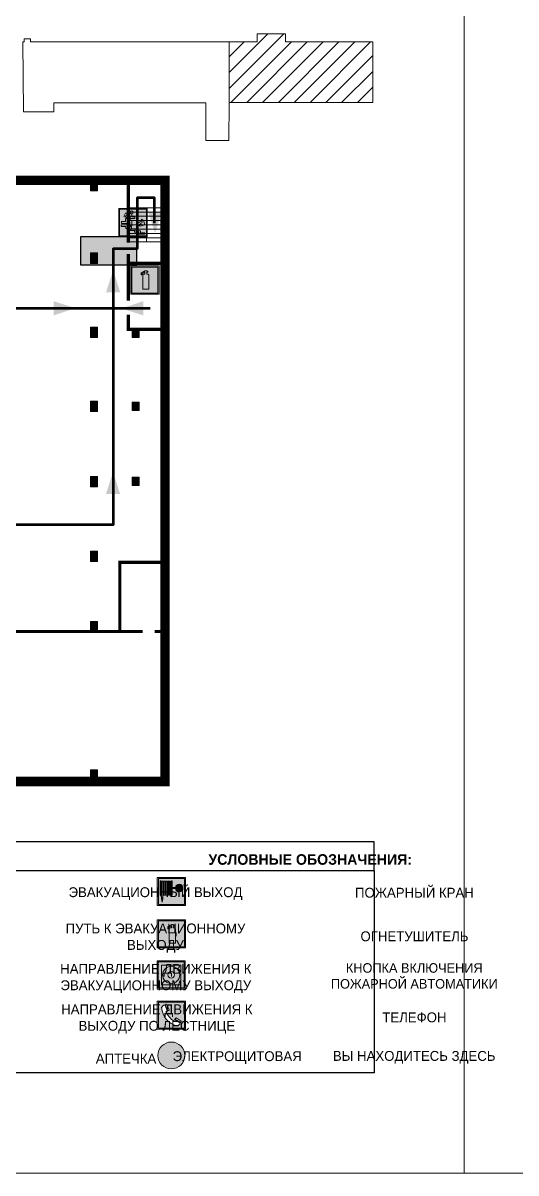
# Model space of a CAD drawing. Header units: millimetres. Extents: x 13810 to 67229, y 12374 to 21950.
# Drawn here: x 38637.1 to 38777, y 14549.1 to 14875.1 of the extents above; entities that cross this region are included whole.
import ezdxf

# ---------------------------------------------------------------- set-up
doc = ezdxf.new("R2010")
doc.units = ezdxf.units.MM
doc.layers.add('План_Штампы', color=7, linetype='Continuous')
doc.styles.add('обычный', font='arial.ttf')

# ---------------------------------------------------------------- blocks, each defined once
blk = doc.blocks.new('A$C37112FD5')
at = {"true_color": 0xf5f5ff}
h = blk.add_hatch(color=7, dxfattribs=at)
h.dxf.hatch_style = 1
h.paths.add_polyline_path([(12.8, -7.4), (0, -7.4), (0, -20.2), (12.8, -20.2)])
h.paths.add_polyline_path([(12.29, -7.91), (12.29, -19.69), (0.51, -19.69), (0.51, -7.91)], flags=16)
h.paths.add_polyline_path([(4.98, -9.04, -0.42597), (5.17, -9.22), (5.17, -12.25), (5.17, -15.29, -0.432244), (4.98, -15.47), (4.83, -15.47, -0.42597), (4.64, -15.29), (4.64, -12.25), (4.64, -9.22, -0.432244), (4.83, -9.04)], flags=0)
h.paths.add_polyline_path([(4.28, -9.22), (4.28, -12.25), (4.28, -15.29, -0.432244), (4.09, -15.47), (3.94, -15.47, -0.42597), (3.75, -15.29), (3.75, -12.25), (3.75, -9.22, -0.432244), (3.94, -9.04), (4.09, -9.04, -0.42597)], flags=0)
h.paths.add_polyline_path([(5.72, -9.04), (5.87, -9.04, -0.42597), (6.06, -9.22), (6.06, -12.25), (6.06, -15.29, -0.432244), (5.87, -15.47), (5.72, -15.47, -0.42597), (5.53, -15.29), (5.53, -12.25), (5.53, -9.22, -0.432244)], flags=0)
h.paths.add_polyline_path([(6.42, -8.9), (6.5, -8.9, -0.42597), (6.69, -9.08), (6.69, -12.03), (8.21, -12.03, -15.824349), (8.21, -12.47), (6.69, -12.47), (6.69, -15.42, -0.432244), (6.5, -15.6), (6.42, -15.6)], flags=0)
h.paths.add_polyline_path([(3.39, -9.22), (3.39, -12.25), (3.39, -15.29, -0.432244), (3.2, -15.47), (3.05, -15.47, -0.42597), (2.85, -15.29), (2.85, -12.25), (2.85, -9.22, -0.432244), (3.05, -9.04), (3.2, -9.04, -0.42597)], flags=0)
h.paths.add_polyline_path([(2.5, -9.22), (2.5, -16.71), (1.96, -16.71), (1.96, -9.22, -0.432244), (2.15, -9.04), (2.31, -9.04, -0.42597)], flags=0)
h.paths.add_polyline_path([(1.61, -8.9), (1.61, -15.6), (1.57, -15.6, -0.42597), (1.37, -15.42), (1.37, -12.03), (1.37, -9.09, -0.432244), (1.57, -8.9)], flags=0)
h.paths.add_polyline_path([(9.76, -10.81), (9.76, -12.03), (8.49, -12.03, -0.336371)], flags=0)
h.paths.add_polyline_path([(8.49, -12.47), (9.76, -12.47), (9.76, -13.7, -0.336371)], flags=0)
h.paths.add_polyline_path([(10.11, -10.81, -0.336371), (11.38, -12.03), (10.11, -12.03)], flags=0)
h.paths.add_polyline_path([(10.11, -12.47), (11.38, -12.47, -0.336371), (10.11, -13.7)], flags=0)
h.paths.add_polyline_path([(2.5, -16.84), (2.5, -17.05), (1.97, -17.05), (1.97, -16.84)], flags=0)
h.paths.add_polyline_path([(2.5, -17.24, -0.033778), (2.24, -18.6, -0.033778), (1.97, -17.24)], flags=0)
h = blk.add_hatch(color=242)
h.dxf.hatch_style = 1
h.paths.add_polyline_path([(12.29, -7.91), (0.51, -7.91), (0.51, -19.69), (12.29, -19.69)])
h.paths.add_polyline_path([(6.42, -15.6), (6.42, -8.9), (6.5, -8.9, -0.42597), (6.69, -9.08), (6.69, -12.03), (8.21, -12.03, -15.824349), (8.21, -12.47), (6.69, -12.47), (6.69, -15.42, -0.432244), (6.5, -15.6)], flags=16)
h.paths.add_polyline_path([(5.87, -15.47), (5.72, -15.47, -0.42597), (5.53, -15.29), (5.53, -12.25), (5.53, -9.22, -0.432244), (5.72, -9.04), (5.87, -9.04, -0.42597), (6.06, -9.22), (6.06, -12.25), (6.06, -15.29, -0.432244)], flags=16)
h.paths.add_polyline_path([(4.98, -15.47), (4.83, -15.47, -0.42597), (4.64, -15.29), (4.64, -12.25), (4.64, -9.22, -0.432244), (4.83, -9.04), (4.98, -9.04, -0.42597), (5.17, -9.22), (5.17, -12.25), (5.17, -15.29, -0.432244)], flags=16)
h.paths.add_polyline_path([(4.09, -15.47), (3.94, -15.47, -0.42597), (3.75, -15.29), (3.75, -12.25), (3.75, -9.22, -0.432244), (3.94, -9.04), (4.09, -9.04, -0.42597), (4.28, -9.22), (4.28, -12.25), (4.28, -15.29, -0.432244)], flags=16)
h.paths.add_polyline_path([(3.2, -15.47), (3.05, -15.47, -0.42597), (2.85, -15.29), (2.85, -12.25), (2.85, -9.22, -0.432244), (3.05, -9.04), (3.2, -9.04, -0.42597), (3.39, -9.22), (3.39, -12.25), (3.39, -15.29, -0.432244)], flags=16)
h.paths.add_polyline_path([(2.5, -17.05), (1.97, -17.05), (1.97, -16.84), (2.5, -16.84)], flags=16)
h.paths.add_polyline_path([(2.5, -17.24, -0.033778), (2.24, -18.6, -0.033778), (1.97, -17.24)], flags=16)
h.paths.add_polyline_path([(2.5, -16.71), (1.96, -16.71), (1.96, -9.22, -0.432244), (2.15, -9.04), (2.31, -9.04, -0.42597), (2.5, -9.22)], flags=16)
h.paths.add_polyline_path([(1.61, -15.6), (1.57, -15.6, -0.42597), (1.37, -15.42), (1.37, -12.03), (1.37, -9.09, -0.432244), (1.57, -8.9), (1.61, -8.9)], flags=16)
h.paths.add_polyline_path([(8.49, -12.47), (9.76, -12.47), (9.76, -13.7, -0.336371)], flags=0)
h.paths.add_polyline_path([(10.11, -13.7), (10.11, -12.47), (11.38, -12.47, -0.336371)], flags=0)
h.paths.add_polyline_path([(8.49, -12.03, -0.336371), (9.76, -10.81), (9.76, -12.03)], flags=0)
h.paths.add_polyline_path([(10.11, -12.03), (10.11, -10.81, -0.336371), (11.38, -12.03)], flags=0)
h = blk.add_hatch(color=7, dxfattribs=at)
h.dxf.hatch_style = 1
h.paths.add_polyline_path([(1.61, -8.9), (1.57, -8.9, 0.432244), (1.37, -9.09), (1.37, -12.03), (1.37, -15.42, 0.42597), (1.57, -15.6), (1.61, -15.6)])
h.paths.add_polyline_path([(2.5, -9.22, 0.42597), (2.31, -9.04), (2.15, -9.04, 0.432244), (1.96, -9.22), (1.96, -16.71), (2.5, -16.71)])
h.paths.add_polyline_path([(2.5, -16.84), (1.97, -16.84), (1.97, -17.05), (2.5, -17.05)])
h.paths.add_polyline_path([(2.5, -17.24), (1.97, -17.24, 0.033778), (2.24, -18.6, 0.033778)])
h.paths.add_polyline_path([(3.39, -12.25), (3.39, -9.22, 0.42597), (3.2, -9.04), (3.05, -9.04, 0.432244), (2.85, -9.22), (2.85, -12.25), (2.85, -15.29, 0.42597), (3.05, -15.47), (3.2, -15.47, 0.432244), (3.39, -15.29)])
h.paths.add_polyline_path([(4.28, -12.25), (4.28, -9.22, 0.42597), (4.09, -9.04), (3.94, -9.04, 0.432244), (3.75, -9.22), (3.75, -12.25), (3.75, -15.29, 0.42597), (3.94, -15.47), (4.09, -15.47, 0.432244), (4.28, -15.29)])
h.paths.add_polyline_path([(5.17, -12.25), (5.17, -9.22, 0.42597), (4.98, -9.04), (4.83, -9.04, 0.432244), (4.64, -9.22), (4.64, -12.25), (4.64, -15.29, 0.42597), (4.83, -15.47), (4.98, -15.47, 0.432244), (5.17, -15.29)])
h.paths.add_polyline_path([(6.06, -12.25), (6.06, -9.22, 0.42597), (5.87, -9.04), (5.72, -9.04, 0.432244), (5.53, -9.22), (5.53, -12.25), (5.53, -15.29, 0.42597), (5.72, -15.47), (5.87, -15.47, 0.432244), (6.06, -15.29)])
h.paths.add_polyline_path([(6.69, -12.47), (8.21, -12.47, 15.824349), (8.21, -12.03), (6.69, -12.03), (6.69, -9.08, 0.42597), (6.5, -8.9), (6.42, -8.9), (6.42, -15.6), (6.5, -15.6, 0.432244), (6.69, -15.42)])
h.paths.add_polyline_path([(8.49, -12.47), (9.76, -12.47), (9.76, -13.7, -0.336371)], flags=16)
h.paths.add_polyline_path([(8.49, -12.03, -0.336371), (9.76, -10.81), (9.76, -12.03)], flags=16)
h.paths.add_polyline_path([(10.11, -12.47), (11.38, -12.47, -0.336371), (10.11, -13.7)], flags=16)
h.paths.add_polyline_path([(10.11, -12.03), (10.11, -10.81, -0.336371), (11.38, -12.03)], flags=16)
h = blk.add_hatch(color=242)
h.dxf.hatch_style = 1
h.paths.add_polyline_path([(9.76, -10.81, 0.336371), (8.49, -12.03), (9.76, -12.03)])
h.paths.add_polyline_path([(10.11, -10.81), (10.11, -12.03), (11.38, -12.03, 0.336371)])
h.paths.add_polyline_path([(11.38, -12.47), (10.11, -12.47), (10.11, -13.7, 0.336371)])
h.paths.add_polyline_path([(9.76, -12.47), (8.49, -12.47, 0.336371), (9.76, -13.7)])
at = {"color": 242, "lineweight": 5}
for p, q in [((0, -20.2), (0, -7.4)), ((0, -7.4), (12.8, -7.4)), ((1.37, -12.03), (1.37, -9.08)), ((1.57, -8.9), (1.61, -8.9)), ((1.61, -8.9), (1.61, -15.6)), ((1.96, -16.71), (1.96, -9.22)), ((2.15, -9.04), (2.31, -9.04)), ((2.5, -16.71), (2.5, -9.22)), ((2.85, -12.25), (2.85, -9.22)), ((3.05, -9.04), (3.2, -9.04)), ((3.39, -12.25), (3.39, -9.22)), ((3.75, -12.25), (3.75, -9.22)), ((3.94, -9.04), (4.09, -9.04)), ((4.28, -12.25), (4.28, -9.22)), ((4.64, -12.25), (4.64, -9.22)), ((4.83, -9.04), (4.98, -9.04)), ((5.17, -12.25), (5.17, -9.22)), ((5.53, -12.25), (5.53, -9.22)), ((5.72, -9.04), (5.87, -9.04)), ((6.06, -12.25), (6.06, -9.22)), ((6.42, -8.9), (6.42, -15.6)), ((6.5, -8.9), (6.42, -8.9)), ((6.69, -12.03), (6.69, -9.08)), ((12.8, -20.2), (12.8, -7.4)), ((1.37, -12.03), (1.37, -15.42)), ((1.57, -15.6), (1.61, -15.6)), ((2.85, -12.25), (2.85, -15.29)), ((3.05, -15.47), (3.2, -15.47)), ((3.39, -12.25), (3.39, -15.29)), ((3.75, -12.25), (3.75, -15.29)), ((3.94, -15.47), (4.09, -15.47)), ((4.28, -12.25), (4.28, -15.29)), ((4.64, -12.25), (4.64, -15.29)), ((4.83, -15.47), (4.98, -15.47)), ((5.17, -12.25), (5.17, -15.29)), ((5.53, -12.25), (5.53, -15.29)), ((5.72, -15.47), (5.87, -15.47)), ((6.06, -12.25), (6.06, -15.29)), ((6.42, -15.6), (6.5, -15.6)), ((8.21, -12.03), (6.69, -12.03)), ((8.21, -12.47), (6.69, -12.47)), ((6.69, -12.47), (6.69, -15.42)), ((9.76, -12.03), (8.49, -12.03)), ((9.76, -12.47), (8.49, -12.47)), ((9.76, -10.81), (9.76, -12.03)), ((9.76, -12.47), (9.76, -13.7)), ((10.11, -10.81), (10.11, -12.03)), ((11.38, -12.03), (10.11, -12.03)), ((11.38, -12.47), (10.11, -12.47)), ((10.11, -12.47), (10.11, -13.7)), ((0, -20.2), (12.8, -20.2)), ((1.96, -16.71), (2.5, -16.71)), ((1.97, -16.84), (2.5, -16.84)), ((1.97, -17.05), (1.97, -16.84)), ((2.5, -17.05), (1.97, -17.05)), ((1.97, -17.24), (2.5, -17.24)), ((2.5, -16.84), (2.5, -17.05))]:
    blk.add_line(p, q, dxfattribs=at)
blk.add_lwpolyline([(0.51, -7.91), (12.29, -7.91), (12.29, -19.69), (0.51, -19.69)], close=True, dxfattribs=at)
for centre, radius, start, end in [((1.56, -9.09), 0.182, 87.1027, 180.6071), ((2.15, -9.22), 0.182, 87.1027, 180.6071), ((2.32, -9.22), 0.182, 359.3929, 92.8973), ((3.04, -9.22), 0.182, 87.1027, 180.6071), ((3.21, -9.22), 0.182, 359.3929, 92.8973), ((3.93, -9.22), 0.182, 87.1027, 180.6071), ((4.1, -9.22), 0.182, 359.3929, 92.8973), ((4.82, -9.22), 0.182, 87.1027, 180.6071), ((4.99, -9.22), 0.182, 359.3929, 92.8973), ((5.71, -9.22), 0.182, 87.1027, 180.6071), ((5.88, -9.22), 0.182, 359.3929, 92.8973), ((6.51, -9.09), 0.182, 359.3929, 92.8973), ((1.56, -15.42), 0.182, 179.3929, 272.8973), ((3.04, -15.29), 0.182, 179.3929, 272.8973), ((3.21, -15.29), 0.182, 267.1027, 0.6071), ((3.93, -15.29), 0.182, 179.3929, 272.8973), ((4.1, -15.29), 0.182, 267.1027, 0.6071), ((4.82, -15.29), 0.182, 179.3929, 272.8973), ((4.99, -15.29), 0.182, 267.1027, 0.6071), ((5.71, -15.29), 0.182, 179.3929, 272.8973), ((5.88, -15.29), 0.182, 267.1027, 0.6071), ((6.51, -15.42), 0.182, 267.1027, 0.6071), ((9.93, -12.25), 1.74, 187.2319, 172.7681), ((9.93, -12.25), 1.46, 96.9927, 171.3585), ((9.93, -12.25), 1.46, 188.6415, 263.0073), ((9.93, -12.25), 1.46, 8.6415, 83.0073), ((9.93, -12.25), 1.46, 276.9927, 351.3585), ((12.17, -15.98), 10.27, 187.041, 194.7793), ((-7.7, -15.98), 10.27, 345.2207, 352.959)]:
    blk.add_arc(centre, radius, start, end, dxfattribs=at)
blk = doc.blocks.new('A$C7B8C2D5B')
at = {"lineweight": 0}
h = blk.add_hatch(color=5, dxfattribs=at)
h.dxf.hatch_style = 1
h.paths.add_polyline_path([(1.4, -3.02, 1), (-2.11, -3.02, 1)])
at = {"color": 5, "lineweight": 0}
blk.add_circle((-0.36, -3.02), 1.75, dxfattribs=at)
blk = doc.blocks.new('A$C456E1F9C')
at = {"lineweight": 5}
h = blk.add_hatch(color=242, dxfattribs=at)
h.paths.add_polyline_path([(0.51, -1.47), (0.51, -13.26), (12.29, -13.26), (12.29, -1.47)])
h.paths.add_polyline_path([(5.42, -4.95, -0.254479), (4.78, -5.4), (3.52, -2.53, -0.209735), (4.23, -2.4)], flags=16)
h.paths.add_polyline_path([(8.53, -8.6), (10.87, -10.17), (10.54, -10.76), (8.03, -9.13, -0.192251)], flags=16)
h.paths.add_polyline_path([(4.61, -5.49, 0.005518), (3.87, -5.72, 0.128647), (7.49, -10.01, 0.00809), (7.83, -9.33), (10.47, -10.97, -0.16736), (8.99, -12.25, -0.327862), (1.95, -3.95, -0.166952), (3.36, -2.62)], flags=16)
at = {"color": 242, "lineweight": 5}
for p, q in [((0, -13.77), (0, -0.97)), ((12.8, -0.97), (0, -0.97)), ((4.61, -5.49), (3.36, -2.62)), ((3.52, -2.53), (4.78, -5.4)), ((4.23, -2.4), (5.42, -4.95)), ((12.8, -13.77), (12.8, -0.97)), ((7.83, -9.33), (10.47, -10.97)), ((8.03, -9.13), (10.54, -10.76)), ((10.81, -10.12), (8.53, -8.6)), ((10.54, -10.76), (10.8, -10.3)), ((10.8, -10.3), (10.81, -10.12)), ((0, -13.77), (12.8, -13.77))]:
    blk.add_line(p, q, dxfattribs=at)
blk.add_lwpolyline([(0.51, -1.47), (12.29, -1.47), (12.29, -13.26), (0.51, -13.26)], close=True, dxfattribs=at)
for centre, radius, start, end in [((4.59, -5.34), 2.99, 114.2845, 152.1974), ((11.12, -3.31), 9.19, 183.9915, 256.6009), ((4.02, -3.27), 0.891, 76.3284, 123.7092), ((4.68, -4.59), 0.824, 276.9621, 334.0723), ((14.98, -39.1), 35.17, 107.1487, 108.4135), ((13.86, -0.94), 11.08, 205.5536, 234.8762), ((-13.31, 0.8), 23.44, 332.5487, 334.4027), ((8.94, -9.5), 0.989, 114.4092, 157.9388), ((7.87, -9.46), 3, 291.9291, 329.9329)]:
    blk.add_arc(centre, radius, start, end, dxfattribs=at)
blk = doc.blocks.new('A$C54414219')
at = {"true_color": 0xffffff}
h = blk.add_hatch(color=7, dxfattribs=at)
h.paths.add_polyline_path([(2.39, -9.45), (2.39, -18.3), (11.23, -18.3), (11.23, -9.45)], flags=0)
h.paths.add_polyline_path([(10.71, -13.87, -1), (2.92, -13.87, -1)], flags=0)
h.paths.add_polyline_path([(8.3, -13.87, -1), (5.33, -13.87, -1)], flags=0)
h.paths.add_polyline_path([(0.41, -7.47), (0.41, -20.27), (13.21, -20.27), (13.21, -7.47)])
h.paths.add_polyline_path([(0.92, -19.77), (12.71, -19.77), (12.71, -7.98), (0.92, -7.98)], flags=16)
h.paths.add_polyline_path([(11.23, -9.45), (11.23, -18.3), (2.39, -18.3), (2.39, -9.45)], flags=0)
at = {"lineweight": 5}
h = blk.add_hatch(color=242, dxfattribs=at)
h.paths.add_polyline_path([(12.71, -7.98), (0.92, -7.98), (0.92, -19.77), (12.71, -19.77)])
h.paths.add_polyline_path([(11.23, -18.3), (2.39, -18.3), (2.39, -9.45), (11.23, -9.45)], flags=16)
h.paths.add_polyline_path([(10.71, -13.87, -1), (2.92, -13.87, -1)], flags=0)
h.paths.add_polyline_path([(8.3, -13.87, -1), (5.33, -13.87, -1)], flags=0)
at = {"true_color": 0xffffff}
h = blk.add_hatch(color=7, dxfattribs=at)
h.paths.add_polyline_path([(2.39, -9.45), (2.39, -18.3), (11.23, -18.3), (11.23, -9.45)])
h.paths.add_polyline_path([(10.71, -13.87, -1), (2.92, -13.87, -1)], flags=16)
h.paths.add_polyline_path([(8.3, -13.87, -1), (5.33, -13.87, -1)], flags=0)
at = {"lineweight": 5}
h = blk.add_hatch(color=242, dxfattribs=at)
h.paths.add_polyline_path([(2.92, -13.87, 1), (10.71, -13.87, 1)])
h.paths.add_polyline_path([(8.3, -13.87, -1), (5.33, -13.87, -1)], flags=16)
at = {"color": 242, "lineweight": 5}
for p, q in [((0.41, -20.27), (0.41, -7.47)), ((0.41, -7.47), (13.21, -7.47)), ((0.41, -7.47), (13.21, -7.47)), ((13.21, -20.27), (13.21, -7.47)), ((0.41, -20.27), (13.21, -20.27))]:
    blk.add_line(p, q, dxfattribs=at)
for points in [[(0.92, -7.98), (12.71, -7.98), (12.71, -19.77), (0.92, -19.77)], [(2.39, -9.45), (11.23, -9.45), (11.23, -18.3), (2.39, -18.3)]]:
    blk.add_lwpolyline(points, close=True, dxfattribs=at)
for radius in [3.89, 1.49]:
    blk.add_circle((6.81, -13.87), radius, dxfattribs=at)
blk = doc.blocks.new('A$C3AD82952')
at = {"true_color": 0xf5f5ff}
h = blk.add_hatch(color=7, dxfattribs=at)
h.dxf.hatch_style = 1
h.paths.add_polyline_path([(8.21, 8.73, 0.414214), (7.89, 9.05), (7.22, 9.05), (7.22, 9.92), (7.59, 9.92, 1), (7.57, 10.36), (7.22, 10.36), (7.22, 10.6), (6.43, 10.6), (6.43, 10.36), (6.01, 10.36), (4.74, 9.59), (4.74, 8.69), (4.98, 8.73), (4.98, 9.26), (6.12, 9.91), (6.43, 9.91), (6.43, 9.05), (5.76, 9.05, 0.414214), (5.44, 8.73), (5.44, 2.2), (8.21, 2.2)], flags=0)
h.paths.add_polyline_path([(12.8, 12.8), (0, 12.8), (0, 0), (12.8, 0)])
h.paths.add_polyline_path([(0.51, 12.29), (12.29, 12.29), (12.29, 0.51), (0.51, 0.51)], flags=16)
h.paths.add_polyline_path([(4.74, 9.59), (6.01, 10.36), (6.43, 10.36), (6.43, 10.6), (7.22, 10.6), (7.22, 10.36), (7.59, 10.36, -0.94586), (7.59, 9.92), (7.22, 9.92), (7.22, 9.05), (7.89, 9.05, -0.414214), (8.21, 8.73), (8.21, 2.2), (5.44, 2.2), (5.44, 8.73, -0.414214), (5.76, 9.05), (6.43, 9.05), (6.43, 9.91), (6.12, 9.91), (4.98, 9.26), (4.98, 8.73), (4.74, 8.69)], flags=0)
h = blk.add_hatch(color=242)
h.dxf.hatch_style = 1
h.paths.add_polyline_path([(12.29, 12.29), (0.51, 12.29), (0.51, 0.51), (12.29, 0.51)])
h.paths.add_polyline_path([(4.74, 8.69), (4.74, 9.59), (6.01, 10.36), (6.43, 10.36), (6.43, 10.6), (7.22, 10.6), (7.22, 10.36), (7.59, 10.36, -0.94586), (7.59, 9.92), (7.22, 9.92), (7.22, 9.05), (7.89, 9.05, -0.414214), (8.21, 8.73), (8.21, 2.2), (5.44, 2.2), (5.44, 8.73, -0.414214), (5.76, 9.05), (6.43, 9.05), (6.43, 9.91), (6.12, 9.91), (4.98, 9.26), (4.98, 8.73)], flags=16)
h = blk.add_hatch(color=7, dxfattribs=at)
h.dxf.hatch_style = 1
h.paths.add_polyline_path([(8.21, 8.73, 0.414214), (7.89, 9.05), (7.22, 9.05), (7.22, 9.92), (7.59, 9.92, 1), (7.57, 10.36), (7.22, 10.36), (7.22, 10.6), (6.43, 10.6), (6.43, 10.36), (6.01, 10.36), (4.74, 9.59), (4.74, 8.69), (4.98, 8.73), (4.98, 9.26), (6.12, 9.91), (6.43, 9.91), (6.43, 9.05), (5.76, 9.05, 0.414214), (5.44, 8.73), (5.44, 2.2), (8.21, 2.2)])
at = {"color": 242, "lineweight": 5}
for p, q in [((0, 0), (0, 12.8)), ((0, 12.8), (12.8, 12.8)), ((7.22, 10.6), (6.43, 10.6)), ((6.43, 10.6), (6.43, 10.36)), ((7.22, 10.36), (7.22, 10.6)), ((12.8, 0), (12.8, 12.8)), ((6.01, 10.36), (4.74, 9.59)), ((4.74, 9.59), (4.74, 8.69)), ((4.74, 8.69), (4.98, 8.73)), ((4.98, 9.26), (6.12, 9.91)), ((4.98, 8.73), (4.98, 9.26)), ((5.44, 2.2), (5.44, 8.73)), ((5.76, 9.05), (6.43, 9.05)), ((6.01, 10.36), (6.43, 10.36)), ((6.12, 9.91), (6.43, 9.91)), ((6.43, 9.91), (6.43, 9.05)), ((7.59, 10.36), (7.22, 10.36)), ((7.22, 9.05), (7.22, 9.92)), ((7.59, 9.92), (7.22, 9.92)), ((7.89, 9.05), (7.22, 9.05)), ((8.21, 2.2), (8.21, 8.73)), ((0, 0), (12.8, 0)), ((5.44, 2.2), (8.21, 2.2))]:
    blk.add_line(p, q, dxfattribs=at)
blk.add_lwpolyline([(0.51, 12.29), (12.29, 12.29), (12.29, 0.51), (0.51, 0.51)], close=True, dxfattribs=at)
for centre, radius, start, end in [((5.76, 8.73), 0.32, 90, 180), ((7.58, 10.14), 0.223, 273.1875, 86.8125), ((7.89, 8.73), 0.32, 0, 90)]:
    blk.add_arc(centre, radius, start, end, dxfattribs=at)
blk = doc.blocks.new('A$C7B4425F7')
at = {"true_color": 0xffffff}
blk.add_hatch(color=7, dxfattribs=at).paths.add_polyline_path([(0, 0), (-16, 0), (-16, -8), (0, -8)])
h = blk.add_hatch(color=126)
h.paths.add_polyline_path([(-0.2, -0.2), (-15.8, -0.2), (-15.8, -7.8), (-0.2, -7.8)])
h.paths.add_polyline_path([(-11.76, -2.03), (-11.76, -3.66), (-11.17, -3.66, -0.568275), (-11.17, -6.18), (-12.58, -6.18), (-12.58, -2.03)], flags=16)
h.paths.add_polyline_path([(-13.33, -4.12, -0.495768), (-13.59, -6.18), (-15.03, -6.18), (-15.03, -2.03), (-13.59, -2.03, -0.487973)], flags=16)
h.paths.add_polyline_path([(-10.25, -2.03), (-9.48, -2.03), (-9.48, -6.18), (-10.25, -6.18)], flags=16)
h.paths.add_polyline_path([(-13.84, -3.69), (-14.24, -3.69), (-14.24, -3.03), (-13.9, -3.03, -0.692621)], flags=0)
h.paths.add_polyline_path([(-9.15, -2.03), (-8.4, -2.03), (-8.04, -3.07), (-7.68, -2.03), (-6.93, -2.03), (-7.64, -4.1), (-6.93, -6.18), (-7.68, -6.18), (-8.04, -5.14), (-8.4, -6.18), (-9.15, -6.18), (-8.44, -4.1)], flags=16)
h.paths.add_polyline_path([(-11.76, -4.46), (-11.42, -4.46, -0.692621), (-11.36, -5.12), (-11.76, -5.12)], flags=0)
h.paths.add_polyline_path([(-13.9, -5.2), (-14.24, -5.2), (-14.24, -4.55), (-13.84, -4.55, -0.708038)], flags=0)
edge = h.paths.add_edge_path(flags=16)
edge.add_ellipse((-5.51, -4.08), major_axis=(0, 2.05), ratio=0.586184, start_angle=0, end_angle=360)
edge = h.paths.add_edge_path(flags=0)
edge.add_ellipse((-5.51, -4.08), major_axis=(0, 1.14), ratio=0.454828, start_angle=0, end_angle=360)
h.paths.add_polyline_path([(-4.13, -4.96, 0.377264), (-3.48, -4.52, 0.0555), (-3.16, -2.03), (-1.66, -2.03), (-1.66, -4.96), (-0.96, -4.96), (-0.96, -7.01), (-1.75, -7.01), (-1.75, -6.18), (-3.3, -6.18), (-3.3, -7.02), (-4.13, -7.02)], flags=16)
h.paths.add_polyline_path([(-2.73, -2.91), (-2.28, -2.91), (-2.28, -4.96), (-3.05, -4.96, 0.079136)], flags=0)
at = {"color": 126}
blk.add_lwpolyline([(-16, -8), (0, -8), (0, 0), (-16, 0)], close=True, dxfattribs=at)
blk = doc.blocks.new('вниз')
at = {"lineweight": 0, "true_color": 0xffffff}
h = blk.add_hatch(color=7, dxfattribs=at)
h.dxf.hatch_style = 1
h.paths.add_polyline_path([(40994.51, -4472.22), (40986.51, -4472.22), (40986.51, -4480.22), (40994.51, -4480.22)])
h.paths.add_polyline_path([(40994.31, -4472.42), (40994.31, -4480.01), (40986.71, -4480.01), (40986.71, -4472.42)], flags=16)
h.paths.add_polyline_path([(40988.43, -4473.53), (40989.43, -4473.53), (40990.19, -4473.96), (40990.19, -4474.6), (40991, -4474.6), (40991, -4475.06), (40989.73, -4475.06), (40989.73, -4474.46), (40989.3, -4475.18), (40990.17, -4475.7), (40990.17, -4477.11), (40989.63, -4477.11), (40989.63, -4476.01), (40988.94, -4475.59), (40988.94, -4476.46), (40988.94, -4476.46), (40987.47, -4476.46), (40987.26, -4476.46), (40987.26, -4475.92), (40988.4, -4475.92), (40988.4, -4475.2), (40989.1, -4473.99), (40988.66, -4473.99), (40988.24, -4474.7), (40987.86, -4474.47), (40988.41, -4473.56)], flags=0)
h.paths.add_polyline_path([(40990.55, -4473.29, -1), (40989.69, -4473.29, -1)], flags=0)
h.paths.add_polyline_path([(40988.85, -4476.89), (40988.85, -4477.43), (40990.1, -4477.43), (40990.1, -4477.99), (40991.34, -4477.99), (40991.34, -4478.54), (40992.59, -4478.54), (40992.59, -4479.09), (40993.83, -4479.09), (40993.83, -4479.52), (40992.17, -4479.52), (40992.17, -4478.97), (40990.91, -4478.97), (40990.91, -4478.41), (40989.68, -4478.41), (40989.68, -4477.86), (40988.43, -4477.86), (40988.43, -4477.31), (40987.6, -4477.31), (40987.18, -4477.31), (40987.18, -4476.89)], flags=0)
h.paths.add_polyline_path([(40991.61, -4475.33), (40993.12, -4476.2), (40992.9, -4475.27), (40993.48, -4475.6), (40993.83, -4476.88), (40992.56, -4477.22), (40991.97, -4476.88), (40992.9, -4476.61), (40991.38, -4475.74), (40991.58, -4475.39)], flags=0)
h.paths.add_polyline_path([(40990.19, -4473.96), (40989.43, -4473.53), (40988.43, -4473.53), (40988.41, -4473.56), (40987.86, -4474.47), (40988.24, -4474.7), (40988.66, -4473.99), (40989.1, -4473.99), (40988.4, -4475.2), (40988.4, -4475.92), (40987.26, -4475.92), (40987.26, -4476.46), (40987.47, -4476.46), (40988.94, -4476.46), (40988.94, -4476.27), (40988.94, -4475.59), (40989.63, -4476.01), (40989.63, -4477.11), (40990.17, -4477.11), (40990.17, -4475.7), (40989.3, -4475.18), (40989.73, -4474.46), (40989.73, -4475.06), (40991, -4475.06), (40991, -4474.6), (40990.19, -4474.6)], flags=0)
h.paths.add_polyline_path([(40990.55, -4473.29, 1), (40989.69, -4473.29, 1)], flags=0)
h.paths.add_polyline_path([(40991.61, -4475.33), (40991.58, -4475.39), (40991.38, -4475.74), (40992.9, -4476.61), (40991.97, -4476.88), (40992.56, -4477.22), (40993.83, -4476.88), (40993.48, -4475.6), (40992.9, -4475.27), (40993.12, -4476.2)], flags=0)
h.paths.add_polyline_path([(40990.1, -4477.43), (40988.85, -4477.43), (40988.85, -4476.89), (40987.18, -4476.89), (40987.18, -4477.31), (40987.6, -4477.31), (40988.43, -4477.31), (40988.43, -4477.86), (40989.68, -4477.86), (40989.68, -4478.41), (40990.91, -4478.41), (40990.91, -4478.97), (40992.17, -4478.97), (40992.17, -4479.52), (40993.83, -4479.52), (40993.83, -4479.09), (40992.59, -4479.09), (40992.59, -4478.54), (40991.34, -4478.54), (40991.34, -4477.99), (40990.1, -4477.99)], flags=0)
at = {"lineweight": 0}
h = blk.add_hatch(color=126, dxfattribs=at)
h.dxf.hatch_style = 1
h.paths.add_polyline_path([(40994.31, -4472.42), (40986.71, -4472.42), (40986.71, -4480.01), (40994.31, -4480.01)])
h.paths.add_polyline_path([(40988.43, -4473.53), (40989.43, -4473.53), (40990.19, -4473.96), (40990.19, -4474.6), (40991, -4474.6), (40991, -4475.06), (40989.73, -4475.06), (40989.73, -4474.46), (40989.3, -4475.18), (40990.17, -4475.7), (40990.17, -4477.11), (40989.63, -4477.11), (40989.63, -4476.01), (40988.94, -4475.59), (40988.94, -4476.46), (40988.94, -4476.46), (40987.47, -4476.46), (40987.26, -4476.46), (40987.26, -4475.92), (40988.4, -4475.92), (40988.4, -4475.2), (40989.1, -4473.99), (40988.66, -4473.99), (40988.24, -4474.7), (40987.86, -4474.47), (40988.41, -4473.56)], flags=16)
h.paths.add_polyline_path([(40990.55, -4473.29, -1), (40989.69, -4473.29, -1)], flags=16)
h.paths.add_polyline_path([(40988.85, -4476.89), (40988.85, -4477.43), (40990.1, -4477.43), (40990.1, -4477.99), (40991.34, -4477.99), (40991.34, -4478.54), (40992.59, -4478.54), (40992.59, -4479.09), (40993.83, -4479.09), (40993.83, -4479.52), (40992.17, -4479.52), (40992.17, -4478.97), (40990.91, -4478.97), (40990.91, -4478.41), (40989.68, -4478.41), (40989.68, -4477.86), (40988.43, -4477.86), (40988.43, -4477.31), (40987.6, -4477.31), (40987.18, -4477.31), (40987.18, -4476.89)], flags=16)
h.paths.add_polyline_path([(40991.61, -4475.33), (40993.12, -4476.2), (40992.9, -4475.27), (40993.48, -4475.6), (40993.83, -4476.88), (40992.56, -4477.22), (40991.97, -4476.88), (40992.9, -4476.61), (40991.38, -4475.74), (40991.58, -4475.39)], flags=16)
at = {"lineweight": 0, "true_color": 0xffffff}
h = blk.add_hatch(color=7, dxfattribs=at)
h.dxf.hatch_style = 1
h.paths.add_polyline_path([(40989.73, -4474.46), (40989.73, -4475.06), (40991, -4475.06), (40991, -4474.6), (40990.19, -4474.6), (40990.19, -4473.96), (40989.43, -4473.53), (40988.43, -4473.53), (40988.41, -4473.56), (40987.86, -4474.47), (40988.24, -4474.7), (40988.66, -4473.99), (40989.1, -4473.99), (40988.4, -4475.2), (40988.4, -4475.92), (40987.26, -4475.92), (40987.26, -4476.46), (40987.47, -4476.46), (40988.94, -4476.46), (40988.94, -4475.59), (40989.63, -4476.01), (40989.63, -4477.11), (40990.17, -4477.11), (40990.17, -4475.7), (40989.3, -4475.18)])
h.paths.add_polyline_path([(40989.69, -4473.29, 1), (40990.55, -4473.29, 1)])
h.paths.add_polyline_path([(40991.61, -4475.33), (40991.58, -4475.39), (40991.38, -4475.74), (40992.9, -4476.61), (40991.97, -4476.88), (40992.56, -4477.22), (40993.83, -4476.88), (40993.48, -4475.6), (40992.9, -4475.27), (40993.12, -4476.2)])
h.paths.add_polyline_path([(40990.1, -4477.43), (40988.85, -4477.43), (40988.85, -4476.89), (40987.18, -4476.89), (40987.18, -4477.31), (40987.6, -4477.31), (40988.43, -4477.31), (40988.43, -4477.86), (40989.68, -4477.86), (40989.68, -4478.41), (40990.91, -4478.41), (40990.91, -4478.97), (40992.17, -4478.97), (40992.17, -4479.52), (40993.83, -4479.52), (40993.83, -4479.09), (40992.59, -4479.09), (40992.59, -4478.54), (40991.34, -4478.54), (40991.34, -4477.99), (40990.1, -4477.99)])
at = {"color": 126, "lineweight": 0}
for points in [[(40986.51, -4472.22), (40994.51, -4472.22), (40994.51, -4480.22), (40986.51, -4480.22)], [(40986.71, -4472.42), (40994.31, -4472.42), (40994.31, -4480.01), (40986.71, -4480.01)]]:
    blk.add_lwpolyline(points, close=True, dxfattribs=at)
for points in [[(40987.47, -4476.46), (40987.26, -4476.46), (40987.26, -4475.92), (40988.4, -4475.92), (40988.4, -4475.2), (40989.1, -4473.99), (40988.66, -4473.99), (40988.24, -4474.7), (40987.86, -4474.47), (40988.41, -4473.56), (40988.43, -4473.53), (40989.43, -4473.53), (40990.19, -4473.96), (40990.19, -4474.6), (40991, -4474.6), (40991, -4475.06), (40989.73, -4475.06), (40989.73, -4474.46), (40989.3, -4475.18), (40990.17, -4475.7), (40990.17, -4477.11), (40989.63, -4477.11), (40989.63, -4476.01), (40988.94, -4475.59), (40988.94, -4476.46)], [(40991.58, -4475.39), (40991.38, -4475.74), (40992.9, -4476.61), (40991.97, -4476.88), (40992.56, -4477.22), (40993.83, -4476.88), (40993.48, -4475.6), (40992.9, -4475.27), (40993.12, -4476.2), (40991.61, -4475.33), (40991.58, -4475.39)], [(40987.6, -4477.31), (40987.18, -4477.31), (40987.18, -4476.89), (40988.85, -4476.89), (40988.85, -4477.43), (40990.1, -4477.43), (40990.1, -4477.99), (40991.34, -4477.99), (40991.34, -4478.54), (40992.59, -4478.54), (40992.59, -4479.09), (40993.83, -4479.09), (40993.83, -4479.52), (40992.17, -4479.52), (40992.17, -4478.97), (40990.91, -4478.97), (40990.91, -4478.41), (40989.68, -4478.41), (40989.68, -4477.86), (40988.43, -4477.86), (40988.43, -4477.31), (40987.6, -4477.31)], [(40987.47, -4476.46), (40988.94, -4476.46), (40988.94, -4476.27)]]:
    blk.add_lwpolyline(points, dxfattribs=at)
blk.add_circle((40990.12, -4473.29), 0.432, dxfattribs=at)

msp = doc.modelspace()

# ---------------------------------------------------------------- hatches: boundary and pattern name
at = {"lineweight": 0, "true_color": 0x000000}
h = msp.add_hatch(dxfattribs=at)
h.set_pattern_fill('ANSI31', color=18, angle=180)
h.set_pattern_definition([(225, (77543.9067, 29920.6067), (2.24506403, -2.24506403), [])])
h.paths.add_polyline_path([(38736.36, 14852.5), (38736.36, 14869.7), (38711.57, 14869.7), (38711.57, 14872), (38703.52, 14872), (38703.52, 14869.7), (38695.59, 14869.7), (38695.59, 14852.5), (38700, 14852.54), (38700.05, 14852.5), (38707.7, 14852.5)])
at = {"lineweight": 0}
h = msp.add_hatch(color=256, dxfattribs=at)
h.dxf.hatch_style = 1
h.paths.add_polyline_path([(38658.22, 14830.44), (38656.21, 14830.44), (38656.21, 14827.49), (38658.22, 14827.49)])
h = msp.add_hatch(color=256, dxfattribs=at)
h.dxf.hatch_style = 1
h.paths.add_polyline_path([(38658.22, 14809.87), (38656.21, 14809.87), (38656.21, 14806.92), (38658.22, 14806.92)])
h = msp.add_hatch(color=256, dxfattribs=at)
h.dxf.hatch_style = 1
h.paths.add_polyline_path([(38658.22, 14788.82), (38656.21, 14788.82), (38656.21, 14785.88), (38658.22, 14785.88)])
h = msp.add_hatch(color=256, dxfattribs=at)
h.dxf.hatch_style = 1
h.paths.add_polyline_path([(38670.03, 14788.23), (38668.03, 14788.23), (38668.03, 14785.86), (38670.03, 14785.86)])
h = msp.add_hatch(color=256, dxfattribs=at)
h.dxf.hatch_style = 1
h.paths.add_polyline_path([(38658.22, 14767.84), (38656.21, 14767.84), (38656.21, 14764.9), (38658.22, 14764.9)])
h = msp.add_hatch(color=256, dxfattribs=at)
h.dxf.hatch_style = 1
h.paths.add_polyline_path([(38670.03, 14767.59), (38668.03, 14767.59), (38668.03, 14765.22), (38670.03, 14765.22)])
h = msp.add_hatch(color=256, dxfattribs=at)
h.dxf.hatch_style = 1
h.paths.add_polyline_path([(38658.22, 14746.54), (38656.21, 14746.54), (38656.21, 14743.59), (38658.22, 14743.59)])
h = msp.add_hatch(color=256, dxfattribs=at)
h.dxf.hatch_style = 1
h.paths.add_polyline_path([(38670.03, 14746.32), (38668.03, 14746.32), (38668.03, 14743.96), (38670.03, 14743.96)])
h = msp.add_hatch(color=256, dxfattribs=at)
h.dxf.hatch_style = 1
h.paths.add_polyline_path([(38658.22, 14725.33), (38656.21, 14725.33), (38656.21, 14722.38), (38658.22, 14722.38)])
h = msp.add_hatch(color=256, dxfattribs=at)
h.dxf.hatch_style = 1
h.paths.add_polyline_path([(38658.22, 14705.44), (38656.21, 14705.44), (38656.21, 14702.5), (38658.22, 14702.5)])
h = msp.add_hatch(color=256, dxfattribs=at)
h.dxf.hatch_style = 1
h.paths.add_polyline_path([(38658.22, 14663.3), (38656.21, 14663.3), (38656.21, 14660.36), (38658.22, 14660.36)])

# ---------------------------------------------------------------- linework, layer by layer
at = {"color": 126, "lineweight": 0, "true_color": 0x008754}
for points in [[(38162.27, 14944.05), (38762.27, 14944.05), (38762.27, 14549.05), (38162.27, 14549.05)], [(38162.27, 14944.05), (38762.27, 14944.05), (38762.27, 14549.05), (38162.27, 14549.05)], [(38162.27, 14944.05), (38762.27, 14944.05), (38762.27, 14549.05), (38162.27, 14549.05)], [(38162.27, 14944.05), (38762.27, 14944.05), (38762.27, 14549.05), (38162.27, 14549.05)], [(38762.27, 14944.05), (39362.27, 14944.05), (39362.27, 14549.05), (38762.27, 14549.05)], [(38762.27, 14944.05), (39362.27, 14944.05), (39362.27, 14549.05), (38762.27, 14549.05)], [(38762.27, 14944.05), (39362.27, 14944.05), (39362.27, 14549.05), (38762.27, 14549.05)], [(38762.27, 14944.05), (39362.27, 14944.05), (39362.27, 14549.05), (38762.27, 14549.05)]]:
    msp.add_lwpolyline(points, close=True, dxfattribs=at)
at = {"lineweight": 0}
for points in [[(38695.59, 14852.5), (38700, 14852.54), (38700.05, 14852.5), (38700.05, 14852.5), (38707.7, 14852.5), (38707.7, 14852.5), (38736.36, 14852.5), (38736.36, 14869.7), (38711.57, 14869.7), (38711.57, 14872), (38703.52, 14872), (38703.52, 14869.7), (38639.19, 14869.7), (38639.19, 14870.54), (38637.45, 14870.54), (38637.45, 14869.7), (38637.1, 14869.7), (38637.22, 14849.96), (38637.22, 14849.84), (38645.86, 14849.84), (38645.86, 14852.4), (38688.97, 14852.4), (38688.97, 14841.76), (38692.88, 14841.76), (38692.88, 14841.76), (38695.53, 14841.76), (38695.59, 14852.5)], [(38695.59, 14852.5), (38695.59, 14869.7)], [(38658.22, 14830.44), (38658.22, 14827.49), (38656.21, 14827.49), (38656.21, 14830.44), (38658.22, 14830.44)], [(38677.4, 14822.69), (38667, 14822.69)], [(38667, 14821.47), (38677.4, 14821.47)], [(38677.4, 14821.47), (38667, 14821.47)], [(38667, 14820.26), (38677.4, 14820.26)], [(38677.4, 14820.26), (38667, 14820.26)], [(38672.15, 14822.69), (38672.15, 14812.98)], [(38667, 14819.04), (38677.4, 14819.04)], [(38677.4, 14819.04), (38667, 14819.04)], [(38667, 14817.83), (38677.4, 14817.83)], [(38677.4, 14817.83), (38667, 14817.83)], [(38667, 14816.62), (38677.4, 14816.62)], [(38677.4, 14816.62), (38667, 14816.62)], [(38667, 14815.4), (38677.4, 14815.4)], [(38677.4, 14815.4), (38667, 14815.4)], [(38667, 14814.19), (38677.4, 14814.19)], [(38677.4, 14814.19), (38667, 14814.19)], [(38667, 14812.98), (38677.4, 14812.98)], [(38658.22, 14809.87), (38658.22, 14806.92), (38656.21, 14806.92), (38656.21, 14809.87), (38658.22, 14809.87)], [(38658.22, 14788.82), (38658.22, 14785.88), (38656.21, 14785.88), (38656.21, 14788.82), (38658.22, 14788.82)], [(38670.03, 14788.23), (38670.03, 14785.86), (38668.03, 14785.86), (38668.03, 14788.23), (38670.03, 14788.23)], [(38658.22, 14767.84), (38658.22, 14764.9), (38656.21, 14764.9), (38656.21, 14767.84), (38658.22, 14767.84)], [(38670.03, 14767.59), (38670.03, 14765.22), (38668.03, 14765.22), (38668.03, 14767.59), (38670.03, 14767.59)], [(38658.22, 14746.54), (38658.22, 14743.59), (38656.21, 14743.59), (38656.21, 14746.54), (38658.22, 14746.54)], [(38670.03, 14746.32), (38670.03, 14743.96), (38668.03, 14743.96), (38668.03, 14746.32), (38670.03, 14746.32)], [(38658.22, 14725.33), (38658.22, 14722.38), (38656.21, 14722.38), (38656.21, 14725.33), (38658.22, 14725.33)], [(38658.22, 14705.44), (38658.22, 14702.5), (38656.21, 14702.5), (38656.21, 14705.44), (38658.22, 14705.44)], [(38658.22, 14663.3), (38658.22, 14660.36), (38656.21, 14660.36), (38656.21, 14663.3), (38658.22, 14663.3)]]:
    msp.add_lwpolyline(points, dxfattribs=at)
for points, const_width in [([(38522.82, 14830.44), (38677.4, 14830.44), (38677.4, 14660.04), (38503.89, 14660.04)], 2.67), ([(38667, 14830.44), (38667, 14812.77)], 0.891), ([(38667, 14809.59), (38667, 14796.34)], 0.891), ([(38667, 14806.92), (38677.4, 14806.92)], 0.891), ([(38667, 14792.34), (38667, 14788.23), (38677.4, 14788.23)], 0.891), ([(38664.59, 14702.54), (38664.59, 14722.18), (38677.4, 14722.18)], 0.891), ([(38601.97, 14702.54), (38671.06, 14702.54)], 0.891), ([(38674.5, 14702.54), (38677.4, 14702.54)], 0.891)]:
    msp.add_lwpolyline(points, dxfattribs=dict(at, const_width=const_width))
at = {"color": 126, "lineweight": 100, "true_color": 0x008754}
for points in [[(38674.45, 14818.32), (38674.45, 14825.47), (38669.51, 14825.47), (38669.51, 14811.01), (38662.64, 14811.01), (38662.64, 14794.1), (38662.64, 14794.1)], [(38322.71, 14794.18), (38673.19, 14794.18)], [(38662.64, 14794.1), (38662.64, 14732.82), (38599.43, 14732.82), (38599.43, 14687.23)]]:
    msp.add_lwpolyline(points, dxfattribs=at)
for points in [[(38593.01, 14634.85), (38736.77, 14634.85), (38736.77, 14642.9), (38593.01, 14642.9)], [(38593.01, 14634.85), (38736.77, 14634.85), (38736.77, 14577.45), (38593.01, 14577.45)]]:
    msp.add_lwpolyline(points, close=True)
at = {"layer": 'План_Штампы', "color": 126, "true_color": 0x008754}
for points in [[(38672.53, 14821.71), (38676.56, 14821.7), (38674.57, 14815.52)], [(38664.7, 14798.73), (38660.67, 14798.74), (38662.66, 14804.92)], [(38645.79, 14792.17), (38645.79, 14796.2), (38651.98, 14794.21)], [(38671.24, 14796.2), (38671.23, 14792.17), (38665.05, 14794.16)], [(38664.68, 14741.54), (38660.65, 14741.55), (38662.64, 14747.73)]]:
    msp.add_solid(points, dxfattribs=at)

# ---------------------------------------------------------------- block references
at = {"color": 126, "true_color": 0x008754}
msp.add_blockref('вниз', (-2322.19, 19294.69), dxfattribs=at)
for name, p, xscale, yscale, zscale in [('A$C3AD82952', (38667.69, 14798.2), 0.625, 0.625, 0.625), ('A$C37112FD5', (38675.2, 14637.47), 0.6249984004534781, 0.6249984004534781, 0.6249984004534781), ('A$C3AD82952', (38675.2, 14612.86), 0.625, 0.625, 0.625), ('A$C54414219', (38674.89, 14613.88), 0.625, 0.625, 0.625), ('A$C456E1F9C', (38675.2, 14598.4), 0.625, 0.625, 0.625), ('A$C7B8C2D5B', (38679.98, 14588.94), 2.177419353276491, 2.177419353276491, 2.177419353276491)]:
    msp.add_blockref(name, p, dxfattribs=dict(xscale=xscale, yscale=yscale, zscale=zscale))
at = {"layer": 'План_Штампы'}
msp.add_blockref('A$C7B4425F7', (38669.39, 14814.47), dxfattribs=at)

# ---------------------------------------------------------------- texts
at = {"lineweight": 0, "attachment_point": 5, "style": 'обычный'}
for s, insert, char_height, width in [('{\\fProxima Nova Rg|b1|i0|c204|p2;УСЛОВНЫЕ ОБОЗНАЧЕНИЯ:\\H1.1997x; }', (38718.59, 14637.91), 3, 175.1736), ('\\pi-8.4,l8.4,t8.4;{\\fProxima Nova Rg|b0|i0|c204|p2;ЭВАКУАЦИОННЫЙ ВЫХОД\\H1.6404x; }', (38674.69, 14628.25), 2.8, 126.6484), ('\\pi-8.4,l8.4,t8.4;{\\fProxima Nova Rg|b0|i0|c204|p2;ПОЖАРНЫЙ КРАН\\H1.6404x; }', (38748.15, 14628.49), 2.8, 126.6484), ('\\pi-8.4,l8.4,t8.4;{\\fProxima Nova Rg|b0|i0|c204|p2;ПУТЬ К ЭВАКУАЦИОННОМУ \\PВЫХОДУ }', (38674.69, 14615.64), 2.8, 126.6484), ('\\pi-8.4,l8.4,t8.4;{\\fProxima Nova Rg|b0|i0|c204|p2;ОГНЕТУШИТЕЛЬ\\H1.1997x; }', (38748.17, 14616.13), 2.8, 126.6484), ('\\pi-8.4,l8.4,t8.4;{\\fProxima Nova Rg|b0|i0|c204|p2;НАПРАВЛЕНИЕ ДВИЖЕНИЯ К \\PЭВАКУАЦИОННОМУ ВЫХОДУ}', (38674.79, 14604.2), 2.8, 126.6484), ('\\pi-8.1,l8.1,t8.1;{\\fProxima Nova Rg|b0|i0|c204|p2;КНОПКА ВКЛЮЧЕНИЯ\\PПОЖАРНОЙ АВТОМАТИКИ}', (38748.11, 14604.91), 2.7, 126.6484), ('\\pi-8.4,l8.4,t8.4;{\\fProxima Nova Rg|b0|i0|c204|p2;НАПРАВЛЕНИЕ ДВИЖЕНИЯ К \\PВЫХОДУ ПО ЛЕСТНИЦЕ }', (38675.08, 14592.71), 2.8, 126.6484), ('\\pi-8.4,l8.4,t8.4;{\\fProxima Nova Rg|b0|i0|c204|p2;ТЕЛЕФОН\\H1.1997x; }', (38748.15, 14593.16), 2.8, 126.6484), ('\\pi-8.4,l8.4,t8.4;{\\fProxima Nova Rg|b0|i0|c204|p2;АПТЕЧКА\\H1.1667x; }', (38666.34, 14581.49), 2.8, 126.6484), ('\\pi-8.4,l8.4,t8.4;{\\fProxima Nova Rg|b0|i0|c204|p2;ЭЛЕКТРОЩИТОВАЯ\\H1.1997x; }', (38697.87, 14581.76), 2.8, 126.6484), ('\\pi-8.4,l8.4,t8.4;{\\fProxima Nova Rg|b0|i0|c204|p2;ВЫ НАХОДИТЕСЬ ЗДЕСЬ\\H1.1997x; }', (38748.09, 14581.84), 2.8, 126.6484)]:
    msp.add_mtext(s, dxfattribs=dict(at, insert=insert, char_height=char_height, width=width))

doc.saveas('drawing.dxf')
